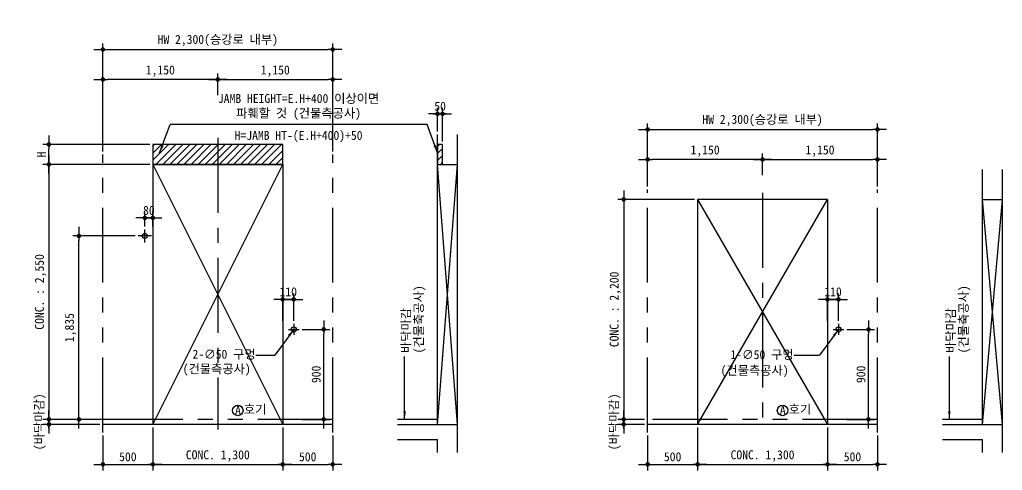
# Model space of a CAD drawing. Extents: x -9109 to 174251, y 57759 to 115528.
# Drawn here: x 142996 to 152831, y 85162 to 89670 of the extents above; entities that cross this region are included whole.
import ezdxf
from ezdxf.enums import TextEntityAlignment as Align

# ---------------------------------------------------------------- set-up
doc = ezdxf.new("R2010")
doc.units = 0
doc.header["$LTSCALE"] = 600
doc.header["$MEASUREMENT"] = 0
doc.linetypes.add('CENTER', pattern=[2, 1.25, -0.25, 0.25, -0.25])
doc.linetypes.add('PHANTOM', pattern=[2.5, 1.25, -0.25, 0.25, -0.25, 0.25, -0.25])
doc.layers.get('0').update_dxf_attribs({"linetype": 'CONTINUOUS'})
for name, color, linetype in [('1', 3, 'CONTINUOUS'), ('3', 1, 'CENTER'), ('4', 6, 'PHANTOM'), ('A-DIMS', 7, 'CONTINUOUS'), ('ZMATERIEL', 7, 'CONTINUOUS')]:
    doc.layers.add(name, color=color, linetype=linetype)
doc.layers.add('A-MKXS-LEAD', color=7, linetype='CONTINUOUS', lineweight=25)
doc.layers.add('A-XXXX-TXT2', color=3, linetype='CONTINUOUS', lineweight=25)
doc.styles.add('HY울릉도L', font='')
doc.styles.add('OTIS', font='')
doc.styles.add('굴림', font='')
doc.styles.add('돋움', font='')
doc.styles.add('돋움체', font='')
doc.styles.get('HY울릉도L').set_extended_font_data('Dotum')
doc.styles.get('OTIS').set_extended_font_data('Dotum')
doc.styles.get('굴림').set_extended_font_data('Dotum')
doc.styles.get('돋움').set_extended_font_data('DotumChe')
doc.styles.get('돋움체').set_extended_font_data('DotumChe')
doc.dimstyles.new('CDIM', dxfattribs={"dimtxt": 3, "dimasz": 1.5, "dimexe": 2, "dimexo": 1, "dimgap": 1, "dimtad": 1, "dimdec": 0, "dimrnd": 0.5, "dimzin": 0, "dimdsep": 32, "dimlunit": 6, "dimtxsty": 'HY울릉도L', "dimblk1": '_CIDOT', "dimblk2": '_CIDOT', "dimsah": 1, "dimcen": 5.5, "dimclrd": 2, "dimclre": 2, "dimclrt": 7, "dimadec": 0, "dimazin": 0, "dimtfac": 1, "dimtdec": 0, "dimtix": 1, "dimtmove": 2, "dimatfit": 1, "dimldrblk": '_CIDOT', "dimfxl": 1, "dimtolj": 1, "dimtzin": 0, "dimlwd": -1, "dimarcsym": 0})
doc.dimstyles.new('OTIS', dxfattribs={"dimscale": 100, "dimtxt": 2.25, "dimasz": 2, "dimexe": 0.8, "dimexo": 0.8, "dimgap": 0.7, "dimtad": 1, "dimdsep": 46, "dimtxsty": '굴림', "dimblk": 'DOT', "dimcen": 0, "dimclrd": 3, "dimclre": 3, "dimclrt": 3, "dimadec": 0, "dimazin": 0, "dimtfac": 1, "dimtmove": 0, "dimatfit": 3, "dimfxl": 1, "dimtolj": 1, "dimarcsym": 0})

# ---------------------------------------------------------------- blocks, each defined once
blk = doc.blocks.new('_CIDOT')
at = {"color": 0, "linetype": 'ByBlock'}
blk.add_line((2, 0), (-1, 0), dxfattribs=at)
at = {"color": 0, "linetype": 'ByBlock', "const_width": 0.5}
blk.add_lwpolyline([(-0.25, 0, 1), (0.25, 0, 1)], format="xyb", close=True, dxfattribs=at)
blk = doc.blocks.new('*D494')
at = {"layer": 'A-DIMS', "lineweight": -2, "transparency": 16777216}
for p, q in [((144298.7, 88221.5), (143228.7, 88221.5)), ((143798.7, 85671.5), (143228.7, 85671.5))]:
    blk.add_line(p, q, dxfattribs=at)
at = {"layer": 'A-DIMS', "transparency": 16777216}
blk.add_line((143288.7, 88176.5), (143288.7, 85716.5), dxfattribs=at)
at = {"layer": 'A-DIMS', "transparency": 16777216, "xscale": 45, "yscale": 45, "zscale": 45}
for p, rotation in [((143288.7, 88221.5), 90), ((143288.7, 85671.5), 270)]:
    blk.add_blockref('_CIDOT', p, dxfattribs=dict(at, rotation=rotation))
at = {"layer": 'A-DIMS', "color": 3, "transparency": 16777216, "insert": (143204.9, 86946.5), "char_height": 90, "attachment_point": 5, "rotation": 90, "style": '돋움체'}
blk.add_mtext('\\A1;CONC. : 2,550', dxfattribs=at)
blk = doc.blocks.new('*D498')
at = {"layer": 'A-DIMS', "lineweight": -2, "transparency": 16777216}
for p, q in [((144328.7, 85591.5), (144328.7, 85161.5)), ((145628.7, 85591.5), (145628.7, 85161.5))]:
    blk.add_line(p, q, dxfattribs=at)
at = {"layer": 'A-DIMS', "transparency": 16777216}
blk.add_line((144373.7, 85221.5), (145583.7, 85221.5), dxfattribs=at)
at = {"layer": 'A-DIMS', "transparency": 16777216, "xscale": 45, "yscale": 45, "zscale": 45, "rotation": 180}
blk.add_blockref('_CIDOT', (144328.7, 85221.5), dxfattribs=at)
at = {"layer": 'A-DIMS', "transparency": 16777216, "xscale": 45, "yscale": 45, "zscale": 45}
blk.add_blockref('_CIDOT', (145628.7, 85221.5), dxfattribs=at)
at = {"layer": 'A-DIMS', "color": 3, "transparency": 16777216, "insert": (144978.7, 85305.4), "char_height": 90, "attachment_point": 5, "style": '돋움체'}
blk.add_mtext('\\A1;CONC. 1,300', dxfattribs=at)
blk = doc.blocks.new('*D502')
at = {"layer": 'A-DIMS', "lineweight": -2, "transparency": 16777216}
for p, q in [((143828.7, 88351.5), (143828.7, 89131.5)), ((144978.7, 88915.4), (144978.7, 89131.5))]:
    blk.add_line(p, q, dxfattribs=at)
at = {"layer": 'A-DIMS', "transparency": 16777216}
blk.add_line((144933.7, 89071.5), (143873.7, 89071.5), dxfattribs=at)
at = {"layer": 'A-DIMS', "transparency": 16777216, "xscale": 45, "yscale": 45, "zscale": 45, "rotation": 180}
blk.add_blockref('_CIDOT', (143828.7, 89071.5), dxfattribs=at)
at = {"layer": 'A-DIMS', "transparency": 16777216, "xscale": 45, "yscale": 45, "zscale": 45}
blk.add_blockref('_CIDOT', (144978.7, 89071.5), dxfattribs=at)
at = {"layer": 'A-DIMS', "color": 3, "transparency": 16777216, "insert": (144403.7, 89155.1), "char_height": 90, "attachment_point": 5, "style": '돋움체'}
blk.add_mtext('\\A1;1,150', dxfattribs=at)
blk = doc.blocks.new('*D503')
at = {"layer": 'A-DIMS', "lineweight": -2, "transparency": 16777216}
for p, q in [((144978.7, 88915.4), (144978.7, 89131.5)), ((146128.7, 88351.5), (146128.7, 89131.5))]:
    blk.add_line(p, q, dxfattribs=at)
at = {"layer": 'A-DIMS', "transparency": 16777216}
blk.add_line((145023.7, 89071.5), (146083.7, 89071.5), dxfattribs=at)
at = {"layer": 'A-DIMS', "transparency": 16777216, "xscale": 45, "yscale": 45, "zscale": 45, "rotation": 180}
blk.add_blockref('_CIDOT', (144978.7, 89071.5), dxfattribs=at)
at = {"layer": 'A-DIMS', "transparency": 16777216, "xscale": 45, "yscale": 45, "zscale": 45}
blk.add_blockref('_CIDOT', (146128.7, 89071.5), dxfattribs=at)
at = {"layer": 'A-DIMS', "color": 3, "transparency": 16777216, "insert": (145553.7, 89155.1), "char_height": 90, "attachment_point": 5, "style": '돋움체'}
blk.add_mtext('\\A1;1,150', dxfattribs=at)
blk = doc.blocks.new('*D504')
at = {"layer": 'A-DIMS', "lineweight": -2, "transparency": 16777216}
for p, q in [((143828.7, 88351.5), (143828.7, 89431.5)), ((146128.7, 88351.5), (146128.7, 89431.5))]:
    blk.add_line(p, q, dxfattribs=at)
at = {"layer": 'A-DIMS', "transparency": 16777216}
blk.add_line((143873.7, 89371.5), (146083.7, 89371.5), dxfattribs=at)
at = {"layer": 'A-DIMS', "transparency": 16777216, "xscale": 45, "yscale": 45, "zscale": 45, "rotation": 180}
blk.add_blockref('_CIDOT', (143828.7, 89371.5), dxfattribs=at)
at = {"layer": 'A-DIMS', "transparency": 16777216, "xscale": 45, "yscale": 45, "zscale": 45}
blk.add_blockref('_CIDOT', (146128.7, 89371.5), dxfattribs=at)
at = {"layer": 'A-DIMS', "color": 3, "transparency": 16777216, "insert": (144978.7, 89460.4), "char_height": 90, "attachment_point": 5, "style": '돋움체'}
blk.add_mtext('\\A1;HW 2,300(승강로 내부)', dxfattribs=at)
blk = doc.blocks.new('*D505')
at = {"layer": 'A-DIMS', "lineweight": -2, "transparency": 16777216}
for p, q in [((144328.7, 85591.5), (144328.7, 85161.5)), ((143828.7, 85509), (143828.7, 85161.5))]:
    blk.add_line(p, q, dxfattribs=at)
at = {"layer": 'A-DIMS', "transparency": 16777216}
blk.add_line((143873.7, 85221.5), (144283.7, 85221.5), dxfattribs=at)
at = {"layer": 'A-DIMS', "transparency": 16777216, "xscale": 45, "yscale": 45, "zscale": 45, "rotation": 180}
blk.add_blockref('_CIDOT', (143828.7, 85221.5), dxfattribs=at)
at = {"layer": 'A-DIMS', "transparency": 16777216, "xscale": 45, "yscale": 45, "zscale": 45}
blk.add_blockref('_CIDOT', (144328.7, 85221.5), dxfattribs=at)
at = {"layer": 'A-DIMS', "color": 3, "transparency": 16777216, "insert": (144078.7, 85296.6), "char_height": 90, "attachment_point": 5, "style": '돋움체'}
blk.add_mtext('\\A1;500', dxfattribs=at)
blk = doc.blocks.new('*D506')
at = {"layer": 'A-DIMS', "lineweight": -2, "transparency": 16777216}
for p, q in [((145628.7, 85591.5), (145628.7, 85161.5)), ((146128.7, 85509), (146128.7, 85161.5))]:
    blk.add_line(p, q, dxfattribs=at)
at = {"layer": 'A-DIMS', "transparency": 16777216}
blk.add_line((145673.7, 85221.5), (146083.7, 85221.5), dxfattribs=at)
at = {"layer": 'A-DIMS', "transparency": 16777216, "xscale": 45, "yscale": 45, "zscale": 45, "rotation": 180}
blk.add_blockref('_CIDOT', (145628.7, 85221.5), dxfattribs=at)
at = {"layer": 'A-DIMS', "transparency": 16777216, "xscale": 45, "yscale": 45, "zscale": 45}
blk.add_blockref('_CIDOT', (146128.7, 85221.5), dxfattribs=at)
at = {"layer": 'A-DIMS', "color": 3, "transparency": 16777216, "insert": (145878.7, 85296.6), "char_height": 90, "attachment_point": 5, "style": '돋움체'}
blk.add_mtext('\\A1;500', dxfattribs=at)
blk = doc.blocks.new('*D513')
at = {"layer": 'A-DIMS', "lineweight": -2, "transparency": 16777216}
for p, q in [((145822.7, 86571.5), (146098.7, 86571.5)), ((145822.7, 85671.5), (146098.7, 85671.5))]:
    blk.add_line(p, q, dxfattribs=at)
at = {"layer": 'A-DIMS', "transparency": 16777216}
blk.add_line((146038.7, 85716.5), (146038.7, 86526.5), dxfattribs=at)
at = {"layer": 'A-DIMS', "transparency": 16777216, "xscale": 45, "yscale": 45, "zscale": 45}
for p, rotation in [((146038.7, 86571.5), 90), ((146038.7, 85671.5), 270)]:
    blk.add_blockref('_CIDOT', p, dxfattribs=dict(at, rotation=rotation))
at = {"layer": 'A-DIMS', "color": 3, "transparency": 16777216, "insert": (145963.7, 86121.5), "char_height": 90, "attachment_point": 5, "rotation": 90, "style": '돋움체'}
blk.add_mtext('\\A1;900', dxfattribs=at)
blk = doc.blocks.new('*D514')
at = {"layer": 'A-DIMS', "transparency": 16777216}
for p, q in [((145583.7, 86871.5), (145538.7, 86871.5)), ((145628.7, 86871.5), (145738.7, 86871.5)), ((145783.7, 86871.5), (145828.7, 86871.5))]:
    blk.add_line(p, q, dxfattribs=at)
at = {"layer": 'A-DIMS', "lineweight": -2, "transparency": 16777216}
for p, q in [((145628.7, 86655.5), (145628.7, 86931.5)), ((145738.7, 86655.5), (145738.7, 86931.5))]:
    blk.add_line(p, q, dxfattribs=at)
at = {"layer": 'A-DIMS', "transparency": 16777216, "xscale": 45, "yscale": 45, "zscale": 45}
blk.add_blockref('_CIDOT', (145628.7, 86871.5), dxfattribs=at)
at = {"layer": 'A-DIMS', "transparency": 16777216, "xscale": 45, "yscale": 45, "zscale": 45, "rotation": 180}
blk.add_blockref('_CIDOT', (145738.7, 86871.5), dxfattribs=at)
at = {"layer": 'A-DIMS', "color": 3, "transparency": 16777216, "insert": (145683.7, 86946.6), "char_height": 90, "attachment_point": 5, "style": '돋움체'}
blk.add_mtext('\\A1;110', dxfattribs=at)
blk = doc.blocks.new('*D517')
at = {"layer": 'A-DIMS', "lineweight": -2, "transparency": 16777216}
for p, q in [((143798.7, 85671.5), (143228.7, 85671.5)), ((143798.7, 85621.5), (143228.7, 85621.5))]:
    blk.add_line(p, q, dxfattribs=at)
at = {"layer": 'A-DIMS', "transparency": 16777216}
for p, q in [((143288.7, 85716.5), (143288.7, 85761.5)), ((143288.7, 85671.5), (143288.7, 85621.5)), ((143288.7, 85576.5), (143288.7, 85531.5))]:
    blk.add_line(p, q, dxfattribs=at)
at = {"layer": 'A-DIMS', "transparency": 16777216, "xscale": 45, "yscale": 45, "zscale": 45}
for p, rotation in [((143288.7, 85671.5), 270), ((143288.7, 85621.5), 90)]:
    blk.add_blockref('_CIDOT', p, dxfattribs=dict(at, rotation=rotation))
at = {"layer": 'A-DIMS', "color": 3, "transparency": 16777216, "insert": (143202.1, 85646.5), "char_height": 90, "attachment_point": 5, "rotation": 90, "style": '돋움체'}
blk.add_mtext('\\A1;(바닥마감)', dxfattribs=at)
blk = doc.blocks.new('*D520')
at = {"layer": 'A-DIMS', "lineweight": -2, "transparency": 16777216}
for p, q in [((144153.3, 87506.5), (143528.7, 87506.5)), ((144144.7, 85671.5), (143528.7, 85671.5))]:
    blk.add_line(p, q, dxfattribs=at)
at = {"layer": 'A-DIMS', "transparency": 16777216}
blk.add_line((143588.7, 85716.5), (143588.7, 87461.5), dxfattribs=at)
at = {"layer": 'A-DIMS', "transparency": 16777216, "xscale": 45, "yscale": 45, "zscale": 45}
for p, rotation in [((143588.7, 87506.5), 90), ((143588.7, 85671.5), 270)]:
    blk.add_blockref('_CIDOT', p, dxfattribs=dict(at, rotation=rotation))
at = {"layer": 'A-DIMS', "color": 3, "transparency": 16777216, "insert": (143505.2, 86589), "char_height": 90, "attachment_point": 5, "rotation": 90, "style": '돋움체'}
blk.add_mtext('\\A1;1,835', dxfattribs=at)
blk = doc.blocks.new('*D521')
at = {"layer": 'A-DIMS', "lineweight": -2, "transparency": 16777216}
for p, q in [((144248.7, 87602), (144248.7, 87746.5)), ((144328.7, 87602), (144328.7, 87746.5))]:
    blk.add_line(p, q, dxfattribs=at)
at = {"layer": 'A-DIMS', "transparency": 16777216}
for p, q in [((144203.7, 87686.5), (144158.7, 87686.5)), ((144328.7, 87686.5), (144248.7, 87686.5)), ((144373.7, 87686.5), (144418.7, 87686.5))]:
    blk.add_line(p, q, dxfattribs=at)
at = {"layer": 'A-DIMS', "transparency": 16777216, "xscale": 45, "yscale": 45, "zscale": 45}
blk.add_blockref('_CIDOT', (144248.7, 87686.5), dxfattribs=at)
at = {"layer": 'A-DIMS', "transparency": 16777216, "xscale": 45, "yscale": 45, "zscale": 45, "rotation": 180}
blk.add_blockref('_CIDOT', (144328.7, 87686.5), dxfattribs=at)
at = {"layer": 'A-DIMS', "color": 3, "transparency": 16777216, "insert": (144288.7, 87761.6), "char_height": 90, "attachment_point": 5, "style": '돋움체'}
blk.add_mtext('\\A1;80', dxfattribs=at)
blk = doc.blocks.new('*D523')
at = {"layer": 'A-DIMS', "lineweight": -2, "transparency": 16777216}
for p, q in [((149751, 87871.5), (148981, 87871.5)), ((149251, 85671.5), (148981, 85671.5))]:
    blk.add_line(p, q, dxfattribs=at)
at = {"layer": 'A-DIMS', "transparency": 16777216}
blk.add_line((149041, 87826.5), (149041, 85716.5), dxfattribs=at)
at = {"layer": 'A-DIMS', "transparency": 16777216, "xscale": 45, "yscale": 45, "zscale": 45}
for p, rotation in [((149041, 87871.5), 90), ((149041, 85671.5), 270)]:
    blk.add_blockref('_CIDOT', p, dxfattribs=dict(at, rotation=rotation))
at = {"layer": 'A-DIMS', "color": 3, "transparency": 16777216, "insert": (148957.2, 86771.5), "char_height": 90, "attachment_point": 5, "rotation": 90, "style": '돋움체'}
blk.add_mtext('\\A1;CONC. : 2,200', dxfattribs=at)
blk = doc.blocks.new('*D525')
at = {"layer": 'A-DIMS', "lineweight": -2, "transparency": 16777216}
for p, q in [((149781, 85591.5), (149781, 85161.5)), ((151081, 85591.5), (151081, 85161.5))]:
    blk.add_line(p, q, dxfattribs=at)
at = {"layer": 'A-DIMS', "transparency": 16777216}
blk.add_line((149826, 85221.5), (151036, 85221.5), dxfattribs=at)
at = {"layer": 'A-DIMS', "transparency": 16777216, "xscale": 45, "yscale": 45, "zscale": 45, "rotation": 180}
blk.add_blockref('_CIDOT', (149781, 85221.5), dxfattribs=at)
at = {"layer": 'A-DIMS', "transparency": 16777216, "xscale": 45, "yscale": 45, "zscale": 45}
blk.add_blockref('_CIDOT', (151081, 85221.5), dxfattribs=at)
at = {"layer": 'A-DIMS', "color": 3, "transparency": 16777216, "insert": (150431, 85305.4), "char_height": 90, "attachment_point": 5, "style": '돋움체'}
blk.add_mtext('\\A1;CONC. 1,300', dxfattribs=at)
blk = doc.blocks.new('*D529')
at = {"layer": 'A-DIMS', "lineweight": -2, "transparency": 16777216}
for p, q in [((149281, 88001.5), (149281, 88331.5)), ((150431, 88115.4), (150431, 88331.5))]:
    blk.add_line(p, q, dxfattribs=at)
at = {"layer": 'A-DIMS', "transparency": 16777216}
blk.add_line((150386, 88271.5), (149326, 88271.5), dxfattribs=at)
at = {"layer": 'A-DIMS', "transparency": 16777216, "xscale": 45, "yscale": 45, "zscale": 45, "rotation": 180}
blk.add_blockref('_CIDOT', (149281, 88271.5), dxfattribs=at)
at = {"layer": 'A-DIMS', "transparency": 16777216, "xscale": 45, "yscale": 45, "zscale": 45}
blk.add_blockref('_CIDOT', (150431, 88271.5), dxfattribs=at)
at = {"layer": 'A-DIMS', "color": 3, "transparency": 16777216, "insert": (149856, 88355.1), "char_height": 90, "attachment_point": 5, "style": '돋움체'}
blk.add_mtext('\\A1;1,150', dxfattribs=at)
blk = doc.blocks.new('*D530')
at = {"layer": 'A-DIMS', "lineweight": -2, "transparency": 16777216}
for p, q in [((150431, 88115.4), (150431, 88331.5)), ((151581, 88001.5), (151581, 88331.5))]:
    blk.add_line(p, q, dxfattribs=at)
at = {"layer": 'A-DIMS', "transparency": 16777216}
blk.add_line((150476, 88271.5), (151536, 88271.5), dxfattribs=at)
at = {"layer": 'A-DIMS', "transparency": 16777216, "xscale": 45, "yscale": 45, "zscale": 45, "rotation": 180}
blk.add_blockref('_CIDOT', (150431, 88271.5), dxfattribs=at)
at = {"layer": 'A-DIMS', "transparency": 16777216, "xscale": 45, "yscale": 45, "zscale": 45}
blk.add_blockref('_CIDOT', (151581, 88271.5), dxfattribs=at)
at = {"layer": 'A-DIMS', "color": 3, "transparency": 16777216, "insert": (151006, 88355.1), "char_height": 90, "attachment_point": 5, "style": '돋움체'}
blk.add_mtext('\\A1;1,150', dxfattribs=at)
blk = doc.blocks.new('*D531')
at = {"layer": 'A-DIMS', "lineweight": -2, "transparency": 16777216}
for p, q in [((149281, 88001.5), (149281, 88631.5)), ((151581, 88001.5), (151581, 88631.5))]:
    blk.add_line(p, q, dxfattribs=at)
at = {"layer": 'A-DIMS', "transparency": 16777216}
blk.add_line((149326, 88571.5), (151536, 88571.5), dxfattribs=at)
at = {"layer": 'A-DIMS', "transparency": 16777216, "xscale": 45, "yscale": 45, "zscale": 45, "rotation": 180}
blk.add_blockref('_CIDOT', (149281, 88571.5), dxfattribs=at)
at = {"layer": 'A-DIMS', "transparency": 16777216, "xscale": 45, "yscale": 45, "zscale": 45}
blk.add_blockref('_CIDOT', (151581, 88571.5), dxfattribs=at)
at = {"layer": 'A-DIMS', "color": 3, "transparency": 16777216, "insert": (150431, 88660.4), "char_height": 90, "attachment_point": 5, "style": '돋움체'}
blk.add_mtext('\\A1;HW 2,300(승강로 내부)', dxfattribs=at)
blk = doc.blocks.new('*D532')
at = {"layer": 'A-DIMS', "lineweight": -2, "transparency": 16777216}
for p, q in [((149781, 85591.5), (149781, 85161.5)), ((149281, 85509), (149281, 85161.5))]:
    blk.add_line(p, q, dxfattribs=at)
at = {"layer": 'A-DIMS', "transparency": 16777216}
blk.add_line((149326, 85221.5), (149736, 85221.5), dxfattribs=at)
at = {"layer": 'A-DIMS', "transparency": 16777216, "xscale": 45, "yscale": 45, "zscale": 45, "rotation": 180}
blk.add_blockref('_CIDOT', (149281, 85221.5), dxfattribs=at)
at = {"layer": 'A-DIMS', "transparency": 16777216, "xscale": 45, "yscale": 45, "zscale": 45}
blk.add_blockref('_CIDOT', (149781, 85221.5), dxfattribs=at)
at = {"layer": 'A-DIMS', "color": 3, "transparency": 16777216, "insert": (149531, 85296.6), "char_height": 90, "attachment_point": 5, "style": '돋움체'}
blk.add_mtext('\\A1;500', dxfattribs=at)
blk = doc.blocks.new('*D533')
at = {"layer": 'A-DIMS', "lineweight": -2, "transparency": 16777216}
for p, q in [((151081, 85591.5), (151081, 85161.5)), ((151581, 85509), (151581, 85161.5))]:
    blk.add_line(p, q, dxfattribs=at)
at = {"layer": 'A-DIMS', "transparency": 16777216}
blk.add_line((151126, 85221.5), (151536, 85221.5), dxfattribs=at)
at = {"layer": 'A-DIMS', "transparency": 16777216, "xscale": 45, "yscale": 45, "zscale": 45, "rotation": 180}
blk.add_blockref('_CIDOT', (151081, 85221.5), dxfattribs=at)
at = {"layer": 'A-DIMS', "transparency": 16777216, "xscale": 45, "yscale": 45, "zscale": 45}
blk.add_blockref('_CIDOT', (151581, 85221.5), dxfattribs=at)
at = {"layer": 'A-DIMS', "color": 3, "transparency": 16777216, "insert": (151331, 85296.6), "char_height": 90, "attachment_point": 5, "style": '돋움체'}
blk.add_mtext('\\A1;500', dxfattribs=at)
blk = doc.blocks.new('*D539')
at = {"layer": 'A-DIMS', "lineweight": -2, "transparency": 16777216}
for p, q in [((151275, 86571.5), (151551, 86571.5)), ((151275, 85671.5), (151551, 85671.5))]:
    blk.add_line(p, q, dxfattribs=at)
at = {"layer": 'A-DIMS', "transparency": 16777216}
blk.add_line((151491, 85716.5), (151491, 86526.5), dxfattribs=at)
at = {"layer": 'A-DIMS', "transparency": 16777216, "xscale": 45, "yscale": 45, "zscale": 45}
for p, rotation in [((151491, 86571.5), 90), ((151491, 85671.5), 270)]:
    blk.add_blockref('_CIDOT', p, dxfattribs=dict(at, rotation=rotation))
at = {"layer": 'A-DIMS', "color": 3, "transparency": 16777216, "insert": (151415.9, 86121.5), "char_height": 90, "attachment_point": 5, "rotation": 90, "style": '돋움체'}
blk.add_mtext('\\A1;900', dxfattribs=at)
blk = doc.blocks.new('*D540')
at = {"layer": 'A-DIMS', "transparency": 16777216}
for p, q in [((151036, 86871.5), (150991, 86871.5)), ((151081, 86871.5), (151191, 86871.5)), ((151236, 86871.5), (151281, 86871.5))]:
    blk.add_line(p, q, dxfattribs=at)
at = {"layer": 'A-DIMS', "lineweight": -2, "transparency": 16777216}
for p, q in [((151081, 86655.5), (151081, 86931.5)), ((151191, 86655.5), (151191, 86931.5))]:
    blk.add_line(p, q, dxfattribs=at)
at = {"layer": 'A-DIMS', "transparency": 16777216, "xscale": 45, "yscale": 45, "zscale": 45}
blk.add_blockref('_CIDOT', (151081, 86871.5), dxfattribs=at)
at = {"layer": 'A-DIMS', "transparency": 16777216, "xscale": 45, "yscale": 45, "zscale": 45, "rotation": 180}
blk.add_blockref('_CIDOT', (151191, 86871.5), dxfattribs=at)
at = {"layer": 'A-DIMS', "color": 3, "transparency": 16777216, "insert": (151136, 86946.6), "char_height": 90, "attachment_point": 5, "style": '돋움체'}
blk.add_mtext('\\A1;110', dxfattribs=at)
blk = doc.blocks.new('*D542')
at = {"layer": 'A-DIMS', "lineweight": -2, "transparency": 16777216}
for p, q in [((149251, 85671.5), (148981, 85671.5)), ((149251, 85621.5), (148981, 85621.5))]:
    blk.add_line(p, q, dxfattribs=at)
at = {"layer": 'A-DIMS', "transparency": 16777216}
for p, q in [((149041, 85716.5), (149041, 85761.5)), ((149041, 85671.5), (149041, 85621.5)), ((149041, 85576.5), (149041, 85531.5))]:
    blk.add_line(p, q, dxfattribs=at)
at = {"layer": 'A-DIMS', "transparency": 16777216, "xscale": 45, "yscale": 45, "zscale": 45}
for p, rotation in [((149041, 85671.5), 270), ((149041, 85621.5), 90)]:
    blk.add_blockref('_CIDOT', p, dxfattribs=dict(at, rotation=rotation))
at = {"layer": 'A-DIMS', "color": 3, "transparency": 16777216, "insert": (148954.3, 85646.5), "char_height": 90, "attachment_point": 5, "rotation": 90, "style": '돋움체'}
blk.add_mtext('\\A1;(바닥마감)', dxfattribs=at)
blk = doc.blocks.new('*D545')
at = {"layer": 'A-DIMS', "transparency": 16777216}
for p, q in [((147133.7, 88728), (147088.7, 88728)), ((147178.7, 88728), (147228.7, 88728)), ((147273.7, 88728), (147318.7, 88728))]:
    blk.add_line(p, q, dxfattribs=at)
at = {"layer": 'A-DIMS', "lineweight": -2, "transparency": 16777216}
for p, q in [((147178.7, 88551.5), (147178.7, 88788)), ((147228.7, 88451.5), (147228.7, 88788))]:
    blk.add_line(p, q, dxfattribs=at)
at = {"layer": 'A-DIMS', "transparency": 16777216, "xscale": 45, "yscale": 45, "zscale": 45}
blk.add_blockref('_CIDOT', (147178.7, 88728), dxfattribs=at)
at = {"layer": 'A-DIMS', "transparency": 16777216, "xscale": 45, "yscale": 45, "zscale": 45, "rotation": 180}
blk.add_blockref('_CIDOT', (147228.7, 88728), dxfattribs=at)
at = {"layer": 'A-DIMS', "color": 3, "transparency": 16777216, "insert": (147203.7, 88803.1), "char_height": 90, "attachment_point": 5, "style": '돋움체'}
blk.add_mtext('\\A1;50', dxfattribs=at)
blk = doc.blocks.new('*D546')
at = {"layer": 'A-DIMS', "lineweight": -2, "transparency": 16777216}
for p, q in [((144298.7, 88421.5), (143228.7, 88421.5)), ((144298.7, 88221.5), (143228.7, 88221.5))]:
    blk.add_line(p, q, dxfattribs=at)
at = {"layer": 'A-DIMS', "transparency": 16777216}
blk.add_line((143288.7, 88266.5), (143288.7, 88376.5), dxfattribs=at)
at = {"layer": 'A-DIMS', "transparency": 16777216, "xscale": 45, "yscale": 45, "zscale": 45}
for p, rotation in [((143288.7, 88421.5), 90), ((143288.7, 88221.5), 270)]:
    blk.add_blockref('_CIDOT', p, dxfattribs=dict(at, rotation=rotation))
at = {"layer": 'A-DIMS', "color": 3, "transparency": 16777216, "insert": (143213.7, 88321.5), "char_height": 90, "attachment_point": 5, "rotation": 90, "style": '돋움체'}
blk.add_mtext('\\A1;H', dxfattribs=at)

msp = doc.modelspace()

# ---------------------------------------------------------------- hatches: boundary and pattern name
at = {"layer": '1'}
h = msp.add_hatch(dxfattribs=at)
h.set_pattern_fill('ANSI31', color=256, scale=400, style=0)
h.set_pattern_definition([(45, (139576.38, 82521.545), (-35.35534, 35.35534), [])])
h.paths.add_polyline_path([(144328.7, 88421.5), (144328.7, 88221.5), (144978.7, 88221.5), (144978.7, 88421.5)])
h.paths.add_polyline_path([(145628.7, 88221.5), (145628.7, 88421.5), (144978.7, 88421.5), (144978.7, 88221.5)])
h = msp.add_hatch(dxfattribs=at)
h.set_pattern_fill('ANSI31', color=256, scale=400, style=0)
h.set_pattern_definition([(45, (135396.256, 79447.58), (-35.35534, 35.35534), [])])
h.paths.add_polyline_path([(147228.7, 88421.5), (147178.7, 88421.5), (147178.7, 88221.5), (147228.7, 88221.5)])

# ---------------------------------------------------------------- linework, layer by layer
for p, q in [((147178.7, 85621.5), (147178.7, 88521.5)), ((147378.7, 85621.5), (147378.7, 88521.5)), ((144328.7, 88221.5), (144328.7, 85621.5)), ((145628.7, 88221.5), (144328.7, 88221.5)), ((145628.7, 88221.5), (145628.7, 85621.5)), ((147178.7, 88221.5), (147378.7, 88221.5)), ((152631, 85621.5), (152631, 88171.5)), ((152831, 85621.5), (152831, 88171.5)), ((149781, 87871.5), (149781, 85621.5)), ((151081, 87871.5), (149781, 87871.5)), ((151081, 87871.5), (151081, 85621.5)), ((152631, 87871.5), (152831, 87871.5)), ((146128.7, 85621.5), (143828.7, 85621.5)), ((146778.7, 85621.5), (147378.7, 85621.5)), ((147378.7, 85341.5), (147378.7, 85621.5)), ((151581, 85621.5), (149281, 85621.5)), ((152231, 85621.5), (152831, 85621.5)), ((152831, 85341.5), (152831, 85621.5)), ((146778.7, 85471.5), (147178.7, 85471.5)), ((147178.7, 85341.5), (147178.7, 85471.5)), ((152231, 85471.5), (152631, 85471.5)), ((152631, 85341.5), (152631, 85471.5))]:
    msp.add_line(p, q)
for points in [[(144328.7, 88221.5), (145628.7, 88221.5), (145628.7, 88421.5), (144328.7, 88421.5)], [(147228.7, 88421.5), (147178.7, 88421.5), (147178.7, 88221.5), (147228.7, 88221.5)]]:
    msp.add_lwpolyline(points, close=True)
msp.add_circle((144248.7, 87506.5), 25)
at = {"ltscale": 5}
for centre in [(145738.7, 86571.5), (151191, 86571.5)]:
    msp.add_circle(centre, 25, dxfattribs=at)
at = {"layer": '1'}
for p, q in [((144328.7, 85621.5), (145628.7, 88221.5)), ((144328.7, 88221.5), (145628.7, 85621.5)), ((147178.7, 85621.5), (147378.7, 88221.5)), ((147378.7, 85621.5), (147178.7, 88221.5)), ((149781, 85621.5), (151081, 87871.5)), ((149781, 87871.5), (151081, 85621.5)), ((152631, 85621.5), (152831, 87871.5)), ((152831, 85621.5), (152631, 87871.5))]:
    msp.add_line(p, q, dxfattribs=at)
for centre in [(145178.7, 85760.7), (150631, 85760.7)]:
    msp.add_circle(centre, 52.5, dxfattribs=at)
at = {"layer": '3'}
for p, q in [((144978.7, 88488.6), (144978.7, 85571.5)), ((150431, 87938.6), (150431, 85571.5)), ((144248.7, 87441.1), (144248.7, 87572)), ((144314.2, 87506.5), (144183.3, 87506.5))]:
    msp.add_line(p, q, dxfattribs=at)
at = {"layer": '3', "ltscale": 5}
for p, q in [((145738.7, 86625.5), (145738.7, 86517.5)), ((151191, 86625.5), (151191, 86517.5))]:
    msp.add_line(p, q, dxfattribs=at)
at = {"layer": '4'}
for p, q in [((143828.7, 85539), (143828.7, 88321.5)), ((146128.7, 85539), (146128.7, 88321.5)), ((149281, 85539), (149281, 87971.5)), ((151581, 85539), (151581, 87971.5)), ((146128.7, 85671.5), (143828.7, 85671.5)), ((147178.7, 85671.5), (146778.7, 85671.5)), ((151581, 85671.5), (149281, 85671.5)), ((152631, 85671.5), (152231, 85671.5))]:
    msp.add_line(p, q, dxfattribs=at)
at = {"layer": 'A-MKXS-LEAD'}
for p, q in [((147072.9, 88619.8), (144502.1, 88619.8)), ((145360.2, 86313.8), (145548.8, 86313.8)), ((150747.1, 86313.8), (151001, 86313.8))]:
    msp.add_line(p, q, dxfattribs=at)
at = {"layer": 'ZMATERIEL', "color": 1, "linetype": 'CENTER', "ltscale": 150}
for p, q in [((145684.7, 86571.5), (145792.7, 86571.5)), ((151137, 86571.5), (151245, 86571.5))]:
    msp.add_line(p, q, dxfattribs=at)

# ---------------------------------------------------------------- texts
at = {"layer": 'A-XXXX-TXT2', "style": '돋움'}
for s, p in [('JAMB HEIGHT=E.H+400 이상이면', (145787.5, 88836.6)), ('파훼할 것 (건물측공사)', (145787.5, 88689.8)), ('H=JAMB HT-(E.H+400)+50', (145787.5, 88467.1))]:
    msp.add_text(s, height=90, dxfattribs=at).set_placement(p, align=Align.CENTER)
for s, p in [('(건물축공사)', (147034.2, 86331.4)), ('(건물축공사)', (152486.5, 86331.4)), ('바닥마감', (146905.6, 86334.1)), ('바닥마감', (152357.8, 86334.1))]:
    msp.add_text(s, height=90, rotation=90, dxfattribs=at).set_placement(p)
for s, p in [('2-∅50 구멍 ', (144725.1, 86278.3)), ('1-∅50 구멍 ', (150109.3, 86274.4)), ('(건물측공사)', (144627.4, 86132)), ('(건물측공사)', (150010.8, 86116.7)), ('호기', (145239.5, 85727.3)), ('호기', (150691.7, 85727.3))]:
    msp.add_text(s, height=90, dxfattribs=at).set_placement(p)
for p in [(145180.9, 85765.1), (150633.2, 85765.1)]:
    msp.add_text('A', height=90, dxfattribs=at).set_placement(p, align=Align.MIDDLE_CENTER)

# ---------------------------------------------------------------- dimensions: what is measured, and where the dimension line sits
at = {"layer": 'A-DIMS'}
for base, p1, p2, text, picture, middle in [((146128.7, 89371.5), (143828.7, 88321.5), (146128.7, 88321.5), 'HW <>(승강로 내부)', '*D504', (144978.7, 89460.4)), ((151581, 88571.5), (149281, 87971.5), (151581, 87971.5), 'HW <>(승강로 내부)', '*D531', (150431, 88660.4)), ((145628.7, 85221.5), (144328.7, 85621.5), (145628.7, 85621.5), 'CONC. <>', '*D498', (144978.7, 85305.4)), ((151081, 85221.5), (149781, 85621.5), (151081, 85621.5), 'CONC. <>', '*D525', (150431, 85305.4))]:
    dim = msp.add_linear_dim(base=base, p1=p1, p2=p2, text=text, dimstyle='CDIM', override={"dimscale": 30, "dimtxsty": '돋움체', "dimclrd": 256, "dimclre": 256, "dimclrt": 3}, dxfattribs=at)
    dim.commit()
    dim.dimension.update_dxf_attribs({"geometry": picture, "text_midpoint": middle})
for base, p1, p2, picture, middle in [((143828.7, 89071.5), (144978.7, 88885.4), (143828.7, 88321.5), '*D502', (144403.7, 89155.1)), ((147228.7, 88728), (147178.7, 88521.5), (147228.7, 88421.5), '*D545', (147203.7, 88803.1)), ((149281, 88271.5), (150431, 88085.4), (149281, 87971.5), '*D529', (149856, 88355.1)), ((144328.7, 85221.5), (143828.7, 85539), (144328.7, 85621.5), '*D505', (144078.7, 85296.6)), ((146128.7, 85221.5), (145628.7, 85621.5), (146128.7, 85539), '*D506', (145878.7, 85296.6)), ((149781, 85221.5), (149281, 85539), (149781, 85621.5), '*D532', (149531, 85296.6)), ((151581, 85221.5), (151081, 85621.5), (151581, 85539), '*D533', (151331, 85296.6))]:
    dim = msp.add_linear_dim(base=base, p1=p1, p2=p2, dimstyle='CDIM', override={"dimscale": 30, "dimtxsty": '돋움체', "dimclrd": 256, "dimclre": 256, "dimclrt": 3}, dxfattribs=at)
    dim.commit()
    dim.dimension.update_dxf_attribs({"geometry": picture, "text_midpoint": middle})
for base, p1, p2, angle, picture, middle in [((146128.7, 89071.5), (144978.7, 88885.4), (146128.7, 88321.5), 180, '*D503', (145553.7, 89155.1)), ((151581, 88271.5), (150431, 88085.4), (151581, 87971.5), 180, '*D530', (151006, 88355.1)), ((144248.7, 87686.5), (144328.7, 87572), (144248.7, 87572), 180, '*D521', (144288.7, 87761.6)), ((143588.7, 87506.5), (144174.7, 85671.5), (144183.3, 87506.5), 90, '*D520', (143505.2, 86589)), ((145738.7, 86871.5), (145628.7, 86625.5), (145738.7, 86625.5), 0, '*D514', (145683.7, 86946.6)), ((151191, 86871.5), (151081, 86625.5), (151191, 86625.5), 0, '*D540', (151136, 86946.6)), ((146038.7, 86571.5), (145792.7, 85671.5), (145792.7, 86571.5), 90, '*D513', (145963.7, 86121.5)), ((151491, 86571.5), (151245, 85671.5), (151245, 86571.5), 90, '*D539', (151415.9, 86121.5))]:
    dim = msp.add_linear_dim(base=base, p1=p1, p2=p2, angle=angle, dimstyle='CDIM', override={"dimscale": 30, "dimtxsty": '돋움체', "dimclrd": 256, "dimclre": 256, "dimclrt": 3}, dxfattribs=at)
    dim.commit()
    dim.dimension.update_dxf_attribs({"geometry": picture, "text_midpoint": middle})
for base, p1, p2, text, picture, middle in [((143288.7, 88421.5), (144328.7, 88221.5), (144328.7, 88421.5), 'H', '*D546', (143213.7, 88321.5)), ((143288.7, 85671.5), (144328.7, 88221.5), (143828.7, 85671.5), 'CONC. : <>', '*D494', (143204.9, 86946.5)), ((149041, 85671.5), (149781, 87871.5), (149281, 85671.5), 'CONC. : <>', '*D523', (148957.2, 86771.5)), ((143288.7, 85621.5), (143828.7, 85671.5), (143828.7, 85621.5), '(바닥마감)', '*D517', (143202.1, 85646.5)), ((149041, 85621.5), (149281, 85671.5), (149281, 85621.5), '(바닥마감)', '*D542', (148954.3, 85646.5))]:
    dim = msp.add_linear_dim(base=base, p1=p1, p2=p2, angle=90, text=text, dimstyle='CDIM', override={"dimscale": 30, "dimtxsty": '돋움체', "dimclrd": 256, "dimclre": 256, "dimclrt": 3}, dxfattribs=at)
    dim.commit()
    dim.dimension.update_dxf_attribs({"geometry": picture, "text_midpoint": middle})

# ---------------------------------------------------------------- leaders
at = {"layer": 'A-MKXS-LEAD'}
for points in [[(144396.3, 88337.1), (144502.1, 88619.8)], [(147178.7, 88337.1), (147072.9, 88619.8)], [(145738.7, 86571.5), (145548.8, 86313.8)], [(151191, 86571.5), (151001, 86313.8)], [(146848.5, 85671.5), (146848.5, 86301.5)], [(152300.7, 85671.5), (152300.7, 86301.5)]]:
    msp.add_leader(points, dimstyle='OTIS', override={"dimscale": 40, "dimtad": 0, "dimtxsty": 'OTIS', "dimclrd": 256, "dimatfit": 0}, dxfattribs=at)

doc.saveas('drawing.dxf')
